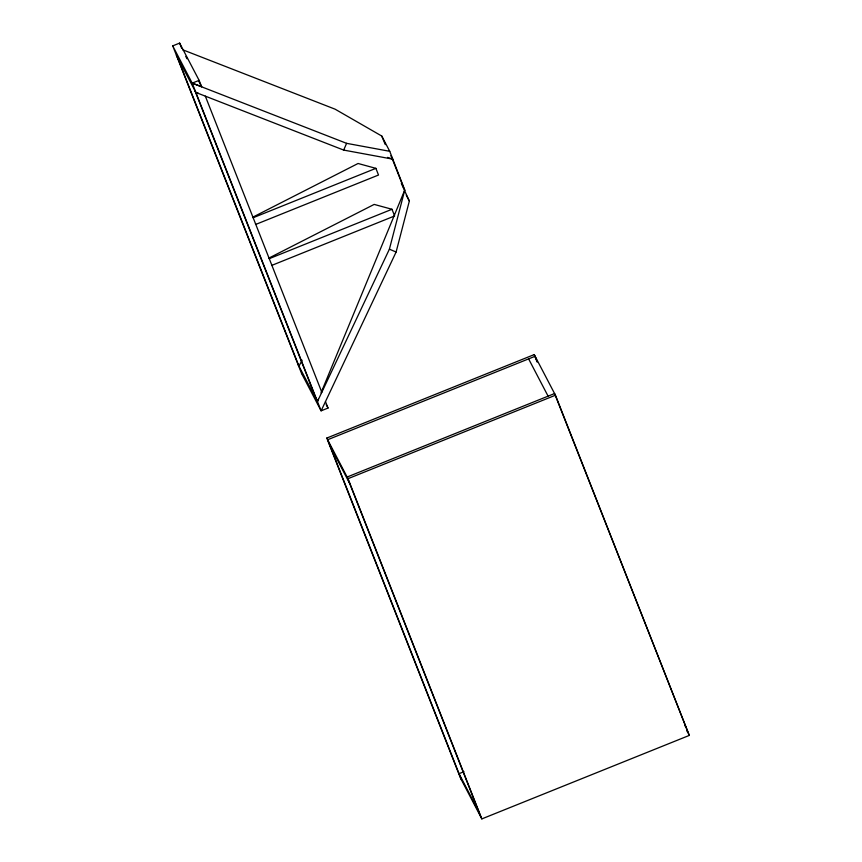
<?xml version="1.0" encoding="UTF-8"?>
<svg xmlns="http://www.w3.org/2000/svg" width="862" height="862" viewBox="0 0 862 862"><rect width="100%" height="100%" fill="white"/><g stroke="black" fill="none" stroke-linecap="round" stroke-linejoin="round"><path stroke-width="1.29" d="M297.961 364.26L317.442 401.53L389.398 249.172L404.774 190.017L389.743 151.303L381.758 136.034L335.081 109.172L182.712 49.78M301.614 373.558L321.106 410.829L396.1 252.038L409.342 201.061L401.347 183.455M317.442 401.53L318.466 399.041M321.041 392.824L404.774 190.017M176.376 55.179L195.868 92.46L343.679 150.085L346.599 143.34L389.743 151.303M302.12 360.251L298.942 366.145L177.367 57.064M172.723 45.88L179.63 43.1L199.122 80.371L201.611 86.696L192.204 83.151L172.723 45.88L301.678 373.709M199.122 80.371L192.204 83.151L346.599 143.34M375.886 168.349L253.148 217.73L252.846 217.149L358.075 163.489L375.886 168.349L378.515 175.029L255.777 224.411L255.475 223.829M391.984 209.272L269.256 258.665L268.944 258.072L374.183 204.413L391.984 209.272L394.613 215.963L271.886 265.345M325.47 401.584L328.013 408.049L321.106 410.829L192.151 83.011M326.773 438.068L534.214 354.594L555.451 395.227L689.277 735.426L481.836 818.9L460.599 778.278L326.773 438.068L348.011 478.69L481.836 818.9M348.011 478.69L555.451 395.227M463.982 771.684L459.015 773.688L478.496 810.959M343.679 150.085L392.619 159.114L390.852 155.731M195.868 92.46L198.4 93.311M387.544 157.39L392.619 159.114M389.398 249.172L396.1 252.038M528.611 358.883L548.092 396.154M684.719 725.157L685.936 727.485M686.572 730.265L687.79 732.592M689.277 735.426L554.578 393.546L347.138 477.02L480.964 817.219M406.271 195.189L409.342 201.061M185.772 56.407L186.989 58.745M198.562 80.866L201.611 86.696M321.504 391.693L321.817 392.275L205.328 96.145M326.192 404.558L328.013 408.049M330.114 446.01L349.606 483.28M381.758 136.034L385.314 144.622M537.058 361.286L535.097 356.275L327.657 439.739L461.482 779.948M534.214 354.594L537.166 362.105M391.628 157.229L403.793 188.142M179.63 43.1L181.71 48.369M194.877 90.575L316.462 399.645"/></g></svg>
